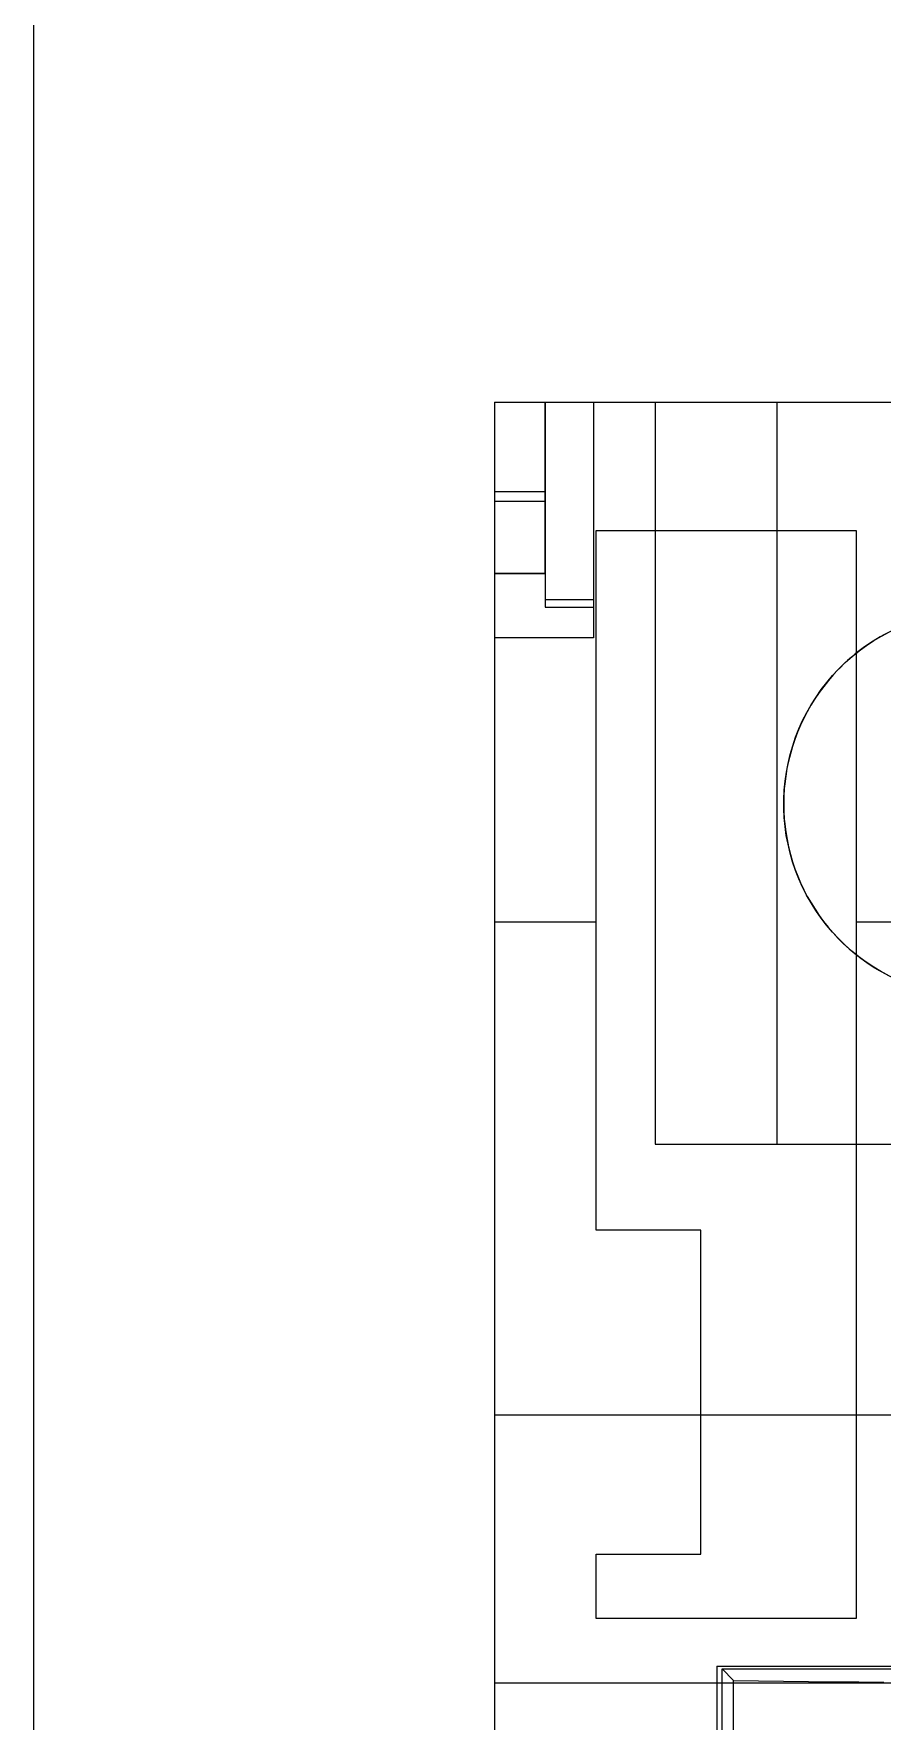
# Model space of a CAD drawing. Extents: x 867151 to 1787449, y -2071112 to -1028603.
# Drawn here: x 871392.55 to 871408.38, y -1032645.17 to -1032613.68 of the extents above; entities that cross this region are included whole.
import ezdxf

# ---------------------------------------------------------------- set-up
doc = ezdxf.new("R2010")
doc.units = 0
doc.header["$LTSCALE"] = 4
doc.header["$MEASUREMENT"] = 0
doc.layers.get('0').update_dxf_attribs({"linetype": 'CONTINUOUS'})
doc.layers.add('HIDDEN', color=7, linetype='CONTINUOUS')
doc.layers.add('THICK', color=7, linetype='CONTINUOUS')

msp = doc.modelspace()

# ---------------------------------------------------------------- linework, layer by layer
at = {"linetype": 'Continuous'}
msp.add_line((871392.5455721002, -1032709.546535966), (871392.5455721002, -1032589.546535966), dxfattribs=at)
at = {"layer": 'HIDDEN'}
for p, q in [((871402.0921517166, -1032620.551670064), (871402.0921517166, -1032623.751670064)), ((871402.0921517166, -1032622.403263824), (871402.0921517166, -1032620.551670064)), ((871402.9921517166, -1032620.551670064), (871402.9921517166, -1032624.37927133)), ((871404.1421517166, -1032620.551667012), (871404.1421517166, -1032634.401673115)), ((871406.4125404768, -1032620.551670064), (871406.4125404768, -1032634.401670064)), ((871401.1421517166, -1032622.22345035), (871402.0921517166, -1032622.22345035)), ((871401.1421517166, -1032622.403263824), (871402.0921517166, -1032622.403263824)), ((871402.0921517166, -1032623.751670064), (871402.0921517166, -1032622.403263824)), ((871403.0421517167, -1032636.001670064), (871403.0421517167, -1032622.951670064)), ((871403.0421517167, -1032622.951670064), (871407.8921517166, -1032622.951670064)), ((871407.8921517166, -1032622.951670064), (871407.8921517166, -1032643.251670064)), ((871401.1421517166, -1032623.751670064), (871402.0921517166, -1032623.751670064)), ((871402.0921517166, -1032623.751670064), (871401.1421517166, -1032623.751670064)), ((871402.0921517166, -1032623.751670064), (871402.0921517166, -1032624.37927133)), ((871402.0921517166, -1032624.239039355), (871402.9921517166, -1032624.239039355)), ((871402.0921517166, -1032624.37927133), (871402.9921517166, -1032624.37927133)), ((871402.9921517166, -1032624.37927133), (871402.9921517166, -1032624.951670038)), ((871402.9921517405, -1032624.951668538), (871401.1421517166, -1032624.951668538)), ((871401.1421517166, -1032630.251670064), (871403.0421517167, -1032630.251670064)), ((871407.8921517166, -1032630.251670064), (871416.7178484942, -1032630.251670064)), ((871404.1421517171, -1032634.401670064), (871406.4125404768, -1032634.401670064)), ((871406.4125404768, -1032634.401670064), (871413.8717629564, -1032634.401670064)), ((871404.9921517166, -1032636.001670064), (871403.0421517167, -1032636.001670064)), ((871404.9921517166, -1032642.051670064), (871404.9921517166, -1032636.001670064)), ((871403.0421517167, -1032643.251670064), (871403.0421517167, -1032642.051670064)), ((871403.0421517167, -1032642.051670064), (871404.9921517166, -1032642.051670064)), ((871407.8921517166, -1032643.251670064), (871403.0421517167, -1032643.251670064)), ((871401.1421517166, -1032644.451670064), (871436.9421517166, -1032644.451670064))]:
    msp.add_line(p, q, dxfattribs=at)
for radius, start, end in [(3.600000000000001, 102.0247038203068, 126.005336668811), (3.600000000000001, 137.9188481050115, 173.9794939273664), (3.6, 185.9634967712082, 257.9752961796933)]:
    msp.add_arc((871410.1421517166, -1032628.051670064), radius, start, end, dxfattribs=at)
at = {"layer": 'THICK'}
for p, q in [((871401.1421517166, -1032620.551670064), (871401.1421517166, -1032639.451670064)), ((871401.1421517166, -1032620.551670064), (871436.9421517166, -1032620.551670064)), ((871408.0843309197, -1032625.097817219), (871408.2248805794, -1032625.004738606)), ((871408.2248805794, -1032625.004738606), (871408.3697222504, -1032624.91825179)), ((871408.3697222504, -1032624.91825179), (871408.5185254845, -1032624.838593281)), ((871407.6913713249, -1032625.414566792), (871407.8173464569, -1032625.302887715)), ((871407.8173464569, -1032625.302887715), (871407.9484008583, -1032625.197258748)), ((871407.9484008583, -1032625.197258748), (871408.0843309197, -1032625.097817219)), ((871407.3459619316, -1032625.784409321), (871407.4554632935, -1032625.655503071)), ((871407.4554632935, -1032625.655503071), (871407.5706762108, -1032625.532151021)), ((871407.5706762108, -1032625.532151021), (871407.6913713249, -1032625.414566792)), ((871407.1453288826, -1032626.057183064), (871407.2424777779, -1032625.918457783)), ((871407.2424777779, -1032625.918457783), (871407.3459619316, -1032625.784409321)), ((871406.9712971481, -1032626.346894063), (871407.0548328194, -1032626.200142659)), ((871407.0548328194, -1032626.200142659), (871407.1453288826, -1032626.057183064)), ((871406.7638024124, -1032626.807694234), (871406.8256992134, -1032626.650833882)), ((871406.8256992134, -1032626.650833882), (871406.8948911461, -1032626.497177876)), ((871406.8948911461, -1032626.497177876), (871406.9712971481, -1032626.346894063)), ((871406.662232283, -1032627.130287923), (871406.7092827591, -1032626.967606343)), ((871406.7092827591, -1032626.967606343), (871406.7638024124, -1032626.807694234)), ((871406.6227654251, -1032627.295197285), (871406.662232283, -1032627.130287923)), ((871406.5670536789, -1032627.629334248), (871406.5909999642, -1032627.461739339)), ((871406.5909999642, -1032627.461739339), (871406.6227654251, -1032627.295197285)), ((871406.5429853234, -1032627.965714253), (871406.5510357651, -1032627.797425069)), ((871406.5510357651, -1032627.797425069), (871406.5670536789, -1032627.629334248)), ((871406.5429023537, -1032628.134072102), (871406.5429853234, -1032627.965714253)), ((871406.5507854256, -1032628.302361287), (871406.5429023537, -1032628.134072102)), ((871406.5666335854, -1032628.470436848), (871406.5507854256, -1032628.302361287)), ((871406.5904072556, -1032628.63800124), (871406.5666335854, -1032628.470436848)), ((871406.6219924721, -1032628.804512776), (871406.5904072556, -1032628.63800124)), ((871406.6612676415, -1032628.969376363), (871406.6219924721, -1032628.804512776)), ((871406.708111647, -1032629.132012166), (871406.6612676415, -1032628.969376363)), ((871406.7624071869, -1032629.291870869), (871406.708111647, -1032629.132012166)), ((871406.8240703377, -1032629.448677815), (871406.7624071869, -1032629.291870869)), ((871406.8930324349, -1032629.602303303), (871406.8240703377, -1032629.448677815)), ((871406.9692248139, -1032629.752594746), (871406.8930324349, -1032629.602303303)), ((871407.052576426, -1032629.899422444), (871406.9692248139, -1032629.752594746)), ((871407.1429222855, -1032630.042511738), (871407.052576426, -1032629.899422444)), ((871407.2399491104, -1032630.181412495), (871407.1429222855, -1032630.042511738)), ((871407.3433307442, -1032630.315659321), (871407.2399491104, -1032630.181412495)), ((871407.4527419838, -1032630.444779195), (871407.3433307442, -1032630.315659321)), ((871407.5678728851, -1032630.568344868), (871407.4527419838, -1032630.444779195)), ((871407.6885060105, -1032630.686135091), (871407.5678728851, -1032630.568344868)), ((871407.8144601616, -1032630.79803542), (871407.6885060105, -1032630.686135091)), ((871407.9455546173, -1032630.903900899), (871407.8144601616, -1032630.79803542)), ((871408.0816048416, -1032631.003617085), (871407.9455546173, -1032630.903900899)), ((871408.2223533425, -1032631.096985615), (871408.0816048416, -1032631.003617085)), ((871408.3674439224, -1032631.183769978), (871408.2223533425, -1032631.096985615)), ((871408.5165160927, -1032631.263710774), (871408.3674439224, -1032631.183769978)), ((871401.1421517166, -1032639.451670064), (871401.1421517166, -1032656.951670064)), ((871401.1421517166, -1032639.451670064), (871436.9421517166, -1032639.451670064)), ((871405.2921517167, -1032644.141265807), (871414.7921517167, -1032644.141265807)), ((871405.2921517167, -1032644.141265807), (871405.2921517167, -1032647.741265807)), ((871405.3921516236, -1032644.191265901), (871405.6061700381, -1032644.406539556)), ((871405.3921516236, -1032647.691265714), (871405.3921516236, -1032644.191265901)), ((871405.3921516236, -1032644.191265901), (871414.6921518096, -1032644.191265901)), ((871405.6061700381, -1032647.477247635), (871405.6061700381, -1032644.406539556)), ((871405.6061700615, -1032644.406540669), (871406.0731157097, -1032644.413674153)), ((871406.0731157097, -1032644.413674153), (871406.5400608811, -1032644.419964589)), ((871406.5400608811, -1032644.419964589), (871407.0070065293, -1032644.425419606)), ((871407.0070065293, -1032644.425419606), (871407.4739517006, -1032644.430065907)), ((871407.4739517006, -1032644.430065907), (871407.9408973488, -1032644.433918751)), ((871407.9408973488, -1032644.433918751), (871408.4078425202, -1032644.436989583))]:
    msp.add_line(p, q, dxfattribs=at)
for radius, start, end in [(3.600000000000001, 126.005336668811, 137.9188481050115), (3.600000000000001, 173.9794939273664, 180.0000198502372), (3.6, 180.0000198502372, 185.9634967712082)]:
    msp.add_arc((871410.1421517166, -1032628.051670064), radius, start, end, dxfattribs=at)

doc.saveas('drawing.dxf')
